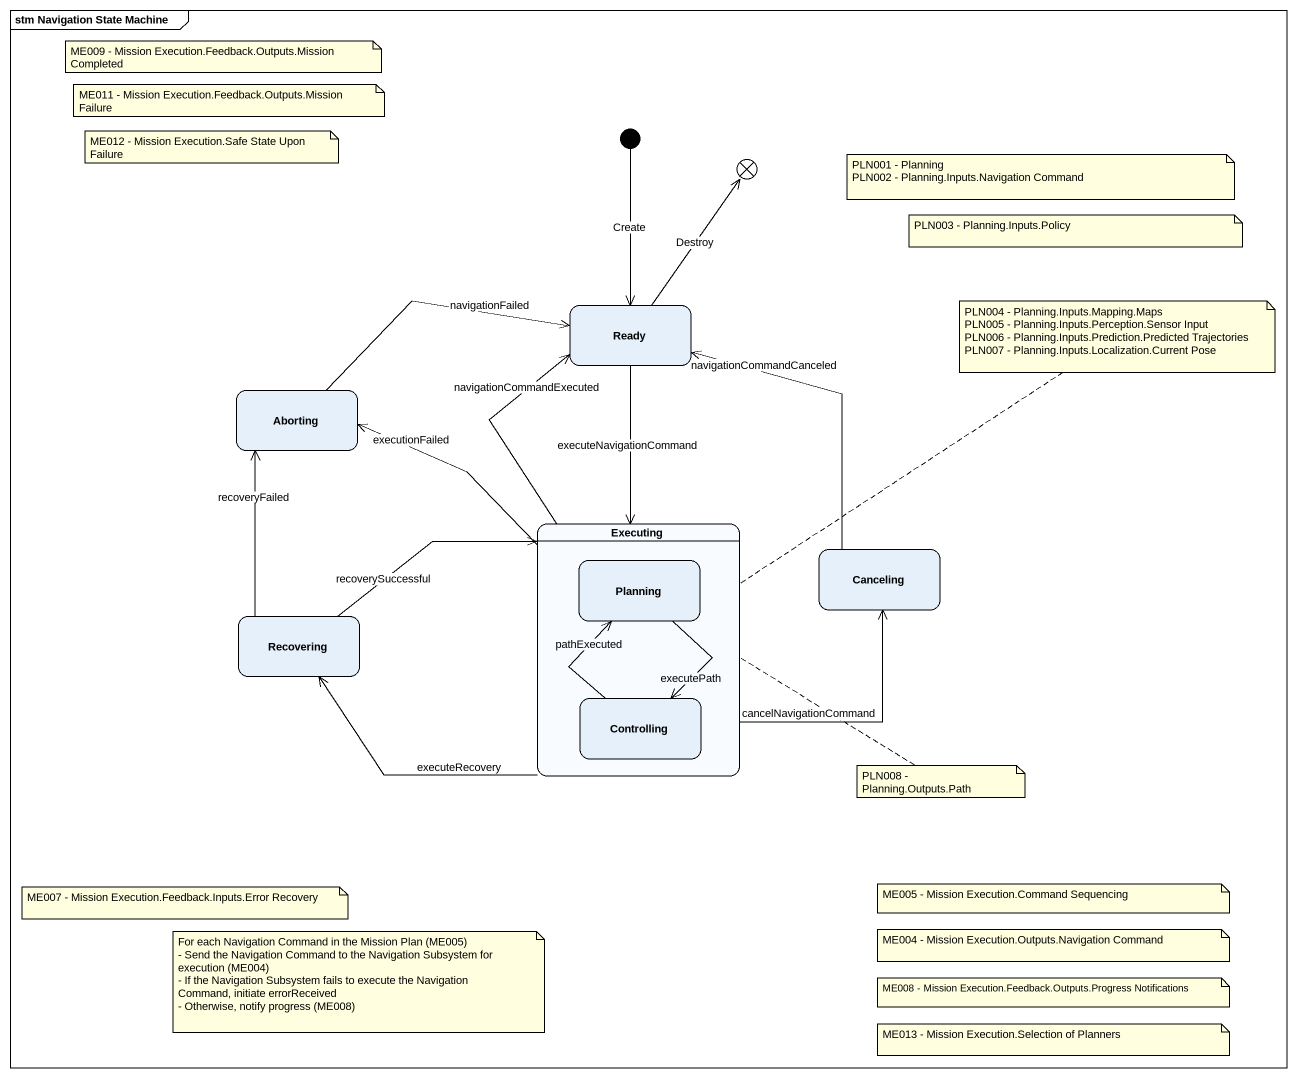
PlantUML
@startuml
mainframe stm Navigation State Machine
hide empty description
state flowfinal1 <<end>>
state Ready
state Aborting
state Executing {
  state Planning
  state Controlling
}
state Canceling
state Recovering
[*] --> Ready : Create
Ready -up-> flowfinal1 : Destroy
Ready --> Executing : executeNavigationCommand
Aborting -right-> Ready : navigationFailed
Executing -up-> Ready : navigationCommandExecuted
Executing -up-> Aborting : executionFailed
Executing -right-> Canceling : cancelNavigationCommand
Executing -left-> Recovering : executeRecovery
Planning --> Controlling : executePath
Canceling -up-> Ready : navigationCommandCanceled
Recovering -up-> Aborting : recoveryFailed
Recovering -right-> Executing : recoverySuccessful
Controlling -up-> Planning : pathExecuted
note as N1
  ME009 - Mission Execution.Feedback.Outputs.Mission Completed
end note
note as N2
  ME011 - Mission Execution.Feedback.Outputs.Mission Failure
end note
note as N3
  ME012 - Mission Execution.Safe State Upon Failure
end note
note as N4
  PLN001 - Planning
  PLN002 - Planning.Inputs.Navigation Command
end note
note as N5
  PLN003 - Planning.Inputs.Policy
end note
note top of Executing
  PLN004 - Planning.Inputs.Mapping.Maps
  PLN005 - Planning.Inputs.Perception.Sensor Input
  PLN006 - Planning.Inputs.Prediction.Predicted Trajectories
  PLN007 - Planning.Inputs.Localization.Current Pose
end note
note right of Executing : PLN008 - Planning.Outputs.Path
note as N8
  ME007 - Mission Execution.Feedback.Inputs.Error Recovery
end note
note as N9
  ME005 - Mission Execution.Command Sequencing
end note
note as N10
  For each Navigation Command in the Mission Plan (ME005)
  - Send the Navigation Command to the Navigation Subsystem for execution (ME004)
  - If the Navigation Subsystem fails to execute the Navigation Command, initiate errorReceived
  - Otherwise, notify progress (ME008)
end note
note as N11
  ME004 - Mission Execution.Outputs.Navigation Command
end note
note as N12
  ME008 - Mission Execution.Feedback.Outputs.Progress Notifications
end note
note as N13
  ME013 - Mission Execution.Selection of Planners
end note
@enduml
